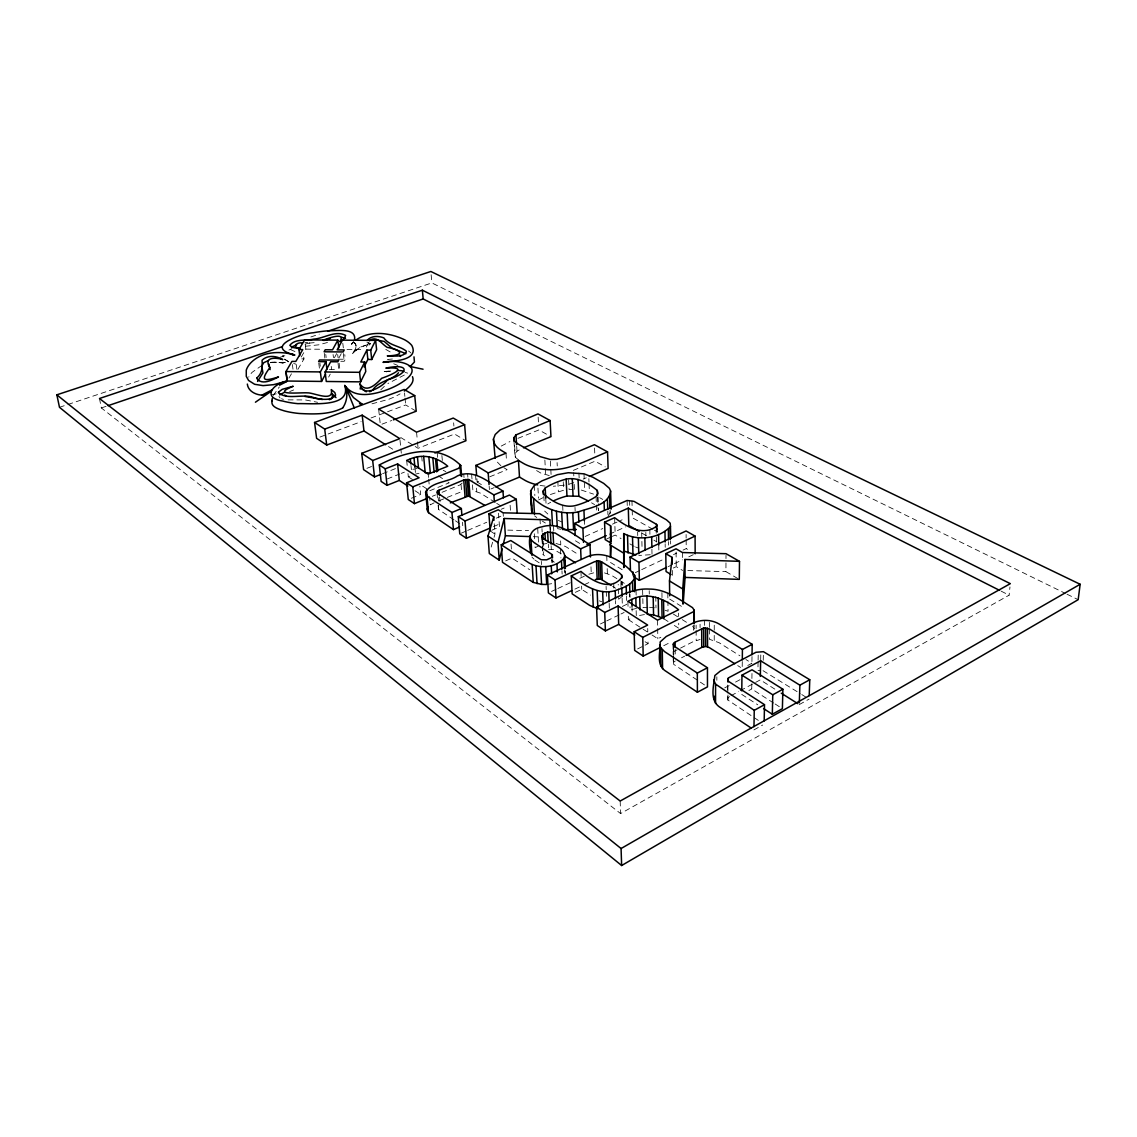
<?xml version="1.0" encoding="UTF-8"?>
<svg xmlns="http://www.w3.org/2000/svg" width="1137" height="1137" viewBox="0 0 1137 1137"><rect width="100%" height="100%" fill="white"/><g stroke="black" fill="none" stroke-linecap="round" stroke-linejoin="round"><path stroke-width="0.75" stroke-dasharray="5 3.75" d="M283.07 356.762L282.914 355.298M709.36 629.074L709.36 639.25L718.982 642.647L739.931 655.779M709.36 627.382L709.36 620.603M714.235 640.387L714.249 631.902M714.249 630.211L714.263 621.726M716.85 680.281L716.85 676.799M737.814 578.534L725.918 571.627L725.989 560.214M725.989 558.58L726.017 555.325M758.308 720.389L727.851 700.008L727.467 691.779M727.481 690.031L727.552 679.528M727.851 700.008L728.007 692.362M727.907 691.253L727.978 680.736M742.276 661.535L742.191 668.442L737.714 665.6M751.927 661.563L752.012 656.39M773.629 703.036L751.742 688.979L751.884 680.253M751.912 678.505L751.983 673.275M283.085 356.919L283.113 355.611M758.081 661.876L757.924 670.517L760.482 670.304M758.109 660.142L758.223 653.235M760.681 659.929L760.838 651.288M763.24 660.313L763.41 651.672M99.473 398.504L101.335 407.941L620.589 813.566L1009.116 595.177L1009.969 586.962M491.198 547.039L493.557 538.938M494.041 537.318L494.979 534.077L494.225 523.731M353.522 342.081C358.326 344.568 355.639 350.651 352.626 353.408L359.747 347.552L370.548 343.545M607.982 516.312L611.209 510.84M694.309 625.421L693.712 630.154L693.698 625.094M727.424 698.786L729.457 696.512M704.499 684.929L673.616 664.278L673.786 656.888M340.773 361.268L344.227 361.296L345.307 359.264L344.767 354.602M273.264 395.449L279.332 386.95M328.65 377.072L330.227 374.116M338.997 357.814L341.256 353.621M334.406 357.771L336.68 353.579M297.922 369.34L303.963 358.908L303.366 354.247M288.94 378.109L291.498 373.718M305.242 344.511L305.839 349.13L300.154 358.866L303.963 358.908M544.467 555.822L543.031 554.472L543.799 551.672M518.699 460.101L515.331 457.173L514.805 454.132L517.008 451.176L520.661 449.143M462.176 483.069L459.916 484.959L442.051 492.293M351.56 344.056L353.38 341.768M353.266 342.152L351.575 344.255L353.664 342.152M368.701 342.663L366.199 347.282L370.676 343.772M404.36 375.039L387.873 383.553M380.753 389.849L385.614 385.13M621.314 597.209L618.67 599.199L618.201 584.375M673.843 662.018L675.307 660.995M753.93 729.911L762.657 725.036M799.254 704.585L809.075 699.113M748.885 690.529L751.742 688.979M731.006 695.688L738.709 691.523M740.244 690.699L760.269 679.883L775.263 689.392M724.71 687.871L729.357 685.398M735.54 682.086L740.187 679.599M538.711 545.817L535.143 547.721L534.831 542.491M747.748 665.486L751.898 663.283L745.915 659.531M434.163 502.81L430.312 504.842L429.53 496.443M501.246 446.074L509.916 441.568M681.532 657.797L684.645 656.191M672.763 652.069L679.002 648.886M680.551 648.09L693.016 641.737L700.122 639.463M262.007 365.332L252.087 372.353A60.972 25.739 -6.8 0 0 248.69 377.143M538.625 499.91L543.045 497.679M663.738 645.702L670.048 642.504M637.63 648.914L643.585 645.93M645.077 645.176L648.047 643.684L647.934 638.61M651.956 634.943L657.84 638.767L660.839 637.26M288.912 350.068L291.939 348.59M628.306 616.325L628.406 619.651L632.314 617.746M600.435 623.957L605.182 621.655M606.76 620.887L619.395 614.762M620.973 613.994L624.128 612.459M622.365 606.447L626.714 604.344L626.473 596.086M673.331 568.031L676.245 566.638L682.598 570.419M668.073 566.695L672.848 564.421M674.44 563.654L682.413 559.859M688.78 556.832L693.57 554.558M635.327 572.636L640.103 570.39M641.694 569.637L663.951 559.12M673.502 554.614L676.671 553.122M683.039 550.109L686.222 548.617L689.193 550.336M575.336 592.363L581.732 589.364L590.558 595.092M574.867 589.137L582.727 585.456M584.304 584.716L592.178 581.035M551.53 591.453L556.235 589.264M557.812 588.525L570.376 582.698M579.785 578.321L584.503 576.132M606.618 538.981L610.896 537.034M612.331 536.38L615.188 535.086L621.058 538.597M609.446 534.191L625.563 526.886M585.114 536.465L602.823 528.506M612.473 524.157L622.138 519.822M505.652 560.896L511.991 558.082L529.629 569.694M493.486 526.602L499.868 523.859M491.738 530.283L499.498 526.928L498.532 513.213M461.338 533.139L466.099 531.093M467.691 530.41L486.75 522.253M496.272 518.174L504.217 514.777M583.182 479.118L586.308 477.782M550.393 494.524L563.654 490.218L563.241 481.818M501.133 509.305L504.146 508.026M573.332 470.377L595.063 461.196L605.211 466.852M490.985 488.953L494.154 487.631M439.081 500.777L445.633 498.077M447.267 497.395L461.636 491.681L460.954 483.339M432.316 496.3L435.556 494.965M476.886 478.691L477.142 482.003L480.297 480.709M489.763 476.801L507.102 469.652L503.464 467.478M289.679 391.583L293.673 389.948M411.367 498.248L420.676 494.453L419.866 486.11M429.758 490.743L449.2 482.813L445.121 480.212M517.96 438.342L538.881 429.928L550.948 436.651M407.984 473.532L408.311 476.829L411.935 475.38M387.319 478.933L399.741 473.987M401.304 473.362L404.402 472.139M382.657 473.674L395.719 468.515M366.881 468.33L373.462 465.758M415.19 446.486L418.089 448.291L454.558 434.021L465.9 440.758M588.838 574.213L594.85 572.508M381.961 424.172L391.753 420.477M319.909 437.077L326.504 434.618M328.152 433.993L361.154 421.642M371.06 417.947L385.912 412.39M387.561 411.765L405.71 404.971L416.227 411.224M280.1 357.274L287.192 354.929M101.335 407.941L106.366 406.236M310.856 336.978L319.241 334.136M59.479 407.302L66.216 405.042M67.907 404.488L431.847 282.928L1065.44 593.443M569.026 484.191L575.35 482.145M327.47 342.493L318.772 344.824L305.441 346.245M636.493 608.366L630.125 610.029L630.04 606.703M305.114 344.099L309.832 342.933M415.588 474.101L419.027 473.276M412.859 469.339L417.094 468.373M546.897 543.415L542.846 544.296L542.647 540.8M272.326 394.539L276.263 393.843M390.744 371.017L386.239 371.785L389.55 371.685M371.984 403.806L388.683 399.329A61.341 26.236 -6.1 0 0 400.096 393.857M271.771 362.163L287.533 362.547M270.293 362.717L276.22 361.992L283.241 363.215L279.858 361.495M546.712 584.475L552.198 583.594M650.321 554.728L638.795 555.439M270.72 362.447L287.164 362.319M564.364 485.158L553.349 486.266M314.153 342.635L306.194 343.431M548.588 549.526L553.904 549.583L562.09 554.33M644.452 614.563L636.294 616.069L636.123 609.404M392.407 359.008L387.66 359.463L390.702 359.647M388.698 371.131L384.192 371.486L389.195 371.287M389.835 371.245L384.207 371.685L389.835 371.458M304.929 342.706L307.686 342.507M573.076 489.407L569.068 489.521L568.514 477.753M647.919 607.357L643.03 607.471L642.604 589.236M305.839 349.13L323.263 349.258M346.984 349.443L364.408 349.585M338.243 359.207L345.307 359.264M329.403 369.454L336.381 369.525M288.116 399.869L305.185 399.926L317.607 402.313M507.784 530.112L528.563 530.624M687.8 570.561L725.918 571.627M533.324 536.678L540.302 536.906M649.554 607.314L654.372 607.755M581.334 490.061L593.557 494.126M556.007 543.458L565.402 546.414L578.804 554.813M557.357 528.606L560.811 529.273M604.486 572.892L611.592 575.365L624.952 583.736M495.235 502.44L480.368 493.117L472.921 490.687L472.125 480.681M536.55 470.562L541.013 473.177L551.161 476.105M366.967 342.564L370.392 343.388L359.69 347.396L352.598 353.223L355.682 348.633L356.123 345.278M294.952 351.546L290.603 349.627M405.156 372.41L407.657 373.135M293.659 363.485L295.876 364.138M281.479 398.76L283.454 399.371M665.131 610.256L668.059 611.28L667.916 601.302M390.133 351.901L382.856 347.737M635.526 546.968L638.028 547.906M393.7 363.783L397.907 365.474M599.384 600.833L601.729 601.786M558.366 520.448L562.218 522.068M763.041 670.688L800.32 693.627M1067.032 594.225L1078.174 599.682M1001.2 591.183L1009.116 595.177M443.203 470.292L445.846 471.642M288.713 361.836L284.719 359.434M288.471 361.552L284.534 359.093M599.682 497.679L602.752 499.456M652.865 529.273L632.414 517.79L632.186 509.191M654.4 530.169L657.47 531.945M591.538 502.81L594.594 504.601M642.064 533.21L646.498 535.811M653.874 540.132L656.831 541.866M629.884 543.87L634.29 546.513M575.45 540.8L582.272 545.021M610.498 562.474L623.815 570.717M669.721 599.114L682.925 607.272M542.363 521.158L545.376 523.02M477.142 482.003L483.95 486.224M400.665 437.447L413.74 445.576M496.713 503.364L501.175 506.164M673.36 614.065L680.765 618.713M682.257 619.637L686.691 622.422M801.784 694.536L807.611 698.189M438.313 475.906L443.757 479.359M612.616 586.337L615.558 588.213M663.837 618.784L668.314 621.626M674.298 625.421L678.775 628.249L678.718 623.204M388.499 446.543L392.819 449.3M551.516 560.342L554.33 562.161M775.093 703.974L782.384 708.664M408.311 476.829L414.039 480.539M422.609 486.11L428.322 489.82M628.406 619.651L641.652 628.249M643.13 629.216L650.492 633.991M490.189 530.965L494.979 534.077M535.001 560.086L542.022 564.648M741.75 694.394L757.754 704.798M414.977 490.715L420.676 494.453M645.105 641.751L648.047 643.684M453.99 519.851L438.498 509.39L438.64 502.668M455.454 520.817L462.773 525.635L462.489 522.224M353.309 342.123L355.583 344.127L356.179 347.14M534.589 515.885L536.763 517.534M500.891 465.715L496.329 461.039M544.651 511.082L547.835 514.009M692.618 626.132L694.323 628.789M532.045 557.258L534.02 559.134M280.057 398.021L278.949 396.415M597.906 507.486L598.616 510.556L598.36 503.719M565.075 570.817L565.615 573.389L565.444 570.163M292.38 364.522L293.005 369.227M296.231 364.565L296.856 369.255M319.909 363.087L320.293 366.228M318.772 363.2L319.568 369.482M324.272 353.337L324.855 358.013M331.251 366.455L331.62 369.596M325.779 354.431L326.163 357.544M333.084 354.502L333.454 357.615M339.124 363.271L339.864 369.553M337.689 354.531L338.059 357.643M338.044 363.385L338.783 369.667M342.791 343.246L343.331 347.879M343.317 353.493L344.227 361.296M378.635 409.05L380.142 423.049M399.997 440.246L401.304 453.18M406.676 460.386L407.33 466.966M415.104 469.183L415.431 472.466M404.516 392.905L404.857 396.344M405.028 398.078L405.71 404.971M410.969 465.516L411.438 469.652M416.554 432.188L417.322 440.246M417.478 441.852L418.089 448.291M421.685 456.207L422.154 461.11M428.208 474.101L428.521 477.426M428.677 479.089L429.289 485.755M438.171 497.622L438.484 500.991M436.978 492.506L437.589 499.257M438.115 505.183L438.498 509.39M437.162 452.427L437.603 457.344M439.578 496.855L440.033 501.914M441.895 455.525L442.336 460.457M431.136 274.756L431.847 282.928M670.418 540.7L670.702 543.998M453.635 422.85L453.89 426.034M463.768 474.243L464.038 477.568M471.599 474.001L471.997 479.004M467.605 473.859L467.875 477.199M475.508 474.783L475.891 479.8M476.531 488.157L476.801 491.497M489.166 486.266L489.407 489.606M503.122 512.83L503.364 516.269M511.053 544.054L511.408 549.313M510.129 505.254L510.456 510.357M506.008 453.18L506.548 461.423M514.606 445.747L515.331 457.173M513.981 441.099L514.805 454.132M516.695 446.301L517.008 451.176M534.305 533.765L534.731 540.743M540.004 518.842L540.288 524.015M537.957 488.086L538.526 498.219M541.297 561.38L541.482 564.606M537.702 528.392L538.512 542.335M534.262 485.471L534.859 495.618M538.156 417.123L538.426 421.926M543.202 541.169L543.5 546.428M541.965 528.62L542.15 532.102M542.136 538.696L542.434 543.955M542.534 545.703L543.031 554.472M542.022 539.037L542.321 544.296M542.42 546.044L542.818 553.051M550.223 526.843L550.407 530.311M551.132 545.746L551.317 549.242M549.839 525.664L550.123 530.894M551.616 559.248L551.786 562.474M544.865 460.002L545.675 474.925M545.746 498.205L546.13 504.999A58.939 30.116 -2.1 0 1 550.692 502.284M548.304 544.282L548.489 547.778M543.813 495.76L544.097 500.863M550.379 461.153L551.075 474.442M553.506 525.749L553.79 530.965M552.71 559.418L552.781 562.772M557.841 481.377L558.352 491.468M560.612 540.885L560.783 544.381M561.962 570.817L562.133 574.057M560.484 548.986L560.925 557.841M562.673 505.411L562.914 510.57M564.506 569.651L564.677 572.892M557.087 462.631L557.258 465.957M580.936 571.399L581.22 577.937M581.59 586.095L581.732 589.364M573.659 472.566L573.815 475.92M574.199 484.319L574.412 489.365M574.995 507.429L575.151 510.868M584.375 520.888L584.517 524.342M578.918 472.935L579.145 477.981M590.984 566.823L591.254 573.304M583.992 473.845L584.688 490.672M588.852 478.649L588.98 482.017M589.051 483.708L589.392 492.136M598.105 496.897L598.289 502.014M597.522 497.253L597.707 502.369M594.566 448.021L594.807 454.601M596.072 496.485L596.328 503.336M596.399 505.041L596.584 510.172M606.092 586.351L606.206 589.648M606.263 591.297L606.561 599.54M607.812 511.153L607.925 514.592M609.162 603.235L609.333 608.196M606.746 555.652L606.973 562.133M607.201 568.614L607.371 573.474M615.543 600.563L615.657 603.875M613.738 583.153L613.895 588.099M620.177 801.031L620.589 813.566M610.057 510.172L610.171 513.597M620.859 582.4L621.015 587.346M614.634 517.69L615.188 535.086M622.138 581.988L622.237 585.271M621.797 581.561L621.896 584.844M622.124 598.176L622.323 604.799M629.912 594.054L629.997 597.366M627.112 500.493L627.254 505.652M629.671 593.443L629.756 596.754M627.88 601.302L628.121 609.645M636.024 590.131L636.151 595.106M631.959 500.578L632.144 507.472M629.585 500.294L629.713 505.453M632.001 606.078L632.172 612.744M637.644 532.088L637.729 535.612M641.694 532.67L642.05 548.489M649.213 590.743L649.284 594.054M645.83 532.358L645.901 535.882M647.72 628.448L647.792 631.831M651.899 549.171L652.013 554.472M649.824 529.316L649.923 534.589M658.749 544.993L658.849 550.28M657.484 528.662L657.541 532.173M657.058 524.697L657.186 531.704M656.575 527.852L656.646 531.349M656.163 528.179L656.419 542.221M657.513 620.177L657.641 626.942M657.669 628.633L657.84 638.767M655.765 596.3L655.978 607.911M661.933 592.619L662.004 597.593M668.542 541.61L668.599 545.135M667.803 592.974L667.888 599.625M665.159 543.77L665.216 547.295M675.165 649.014L675.25 655.864M673.701 650.037L673.758 655.168M673.388 645.418L673.488 653.988M673.516 655.708L673.616 664.278M672.322 570.433L672.379 575.322M673.047 644.281L673.175 654.557M673.203 656.276L673.289 663.127M678.618 613.127L678.647 616.481M676.089 552.056L676.245 566.638M682.442 552.539L682.498 559.049M686.108 534.504L686.137 538.028M686.151 539.791L686.222 548.617M696.114 625.194L696.128 628.59M696.128 630.282L696.185 640.444M700.065 624.213L700.079 627.61M704.542 620.361L704.556 625.449M408.524 351.006A60.375 25.412 -6.1 0 1 410.869 352.911M545.092 486.082A40.236 19.386 -2.9 0 1 539.08 485.201"/><path stroke-width="1.5" d="M751.031 727.964L719.081 706.674C709.531 699.71 713.78 685.469 714.846 675.534L720.147 671.185L755.977 652.283L763.41 651.672L809.771 679.741L809.203 695.588M715.543 703.419L715.585 684.133L713.723 680.011M728.078 681.859L728.092 678.363L729.599 677.268L760.625 660.768L799.879 685.185L799.311 702.822M739.491 561.351L739.292 579.387L685.085 577.411L684.943 559.461L739.491 561.351L726.017 553.691L682.442 552.539L676.046 548.816L665.785 553.648L666.055 571.513L671.114 574.569M741.779 690.898L741.964 675.165L752.04 669.792L782.896 689.235L782.384 708.664L772.321 714.263L763.581 708.578M742.305 659.815L742.418 649.454L709.346 628.889L703.689 627.937L675.08 642.163L673.047 644.281L674.639 646.527L707.456 667.76L707.47 686.89L697.407 692.234L664.889 670.56C655.807 664.321 660.711 651.117 660.128 641.993L666.254 636.478L692.902 623.09C701.117 619.338 711.151 619.381 719.039 623.957L752.197 644.338L752.04 654.67M753.987 726.642L754.243 710.327L715.585 684.133M760.34 676.416L760.625 660.768M623.886 567.462L623.716 533.566C638.425 541.184 659.19 538.625 670.475 526.445L670.19 523.176L666.438 519.808L634.005 501.36L627.112 500.493L574.668 523.39L575.223 535.584M764.178 720.957L764.505 704.67L729.4 681.958L727.978 680.736L728.092 678.363M623.716 567.477L623.716 533.566M772.321 714.263L772.762 694.792L741.964 675.165M610.683 557.244L611.066 546.755M610.313 557.173L610.612 525.777L604.571 522.196L605.182 539.62L611.194 543.259M360.258 389.081L360.33 387.632L366.285 391.824M530.51 493.486L532.486 513.242L531.519 510.485L530.666 490.772L534.262 485.471L542.107 480.809L557.5 474.655L568.287 472.722L583.992 473.845L592.903 477.242L603.69 483.381L609.404 488.313L610.583 491.013L611.152 509.134M683.181 603.761L685.085 577.411M682.896 603.946L682.754 588.994L684.943 559.461M400.537 356.506L399.769 355.185M634.659 591.752L634.645 575.322C624.554 562.005 604.188 549.242 586.891 556.874L547.394 574.938L548.389 592.903L555.979 597.963L571.712 590.6M669.679 595.802L669.48 580.936L672.152 557.4L665.785 553.648M1080.15 584.276L1078.174 599.682L621.641 865.513L59.479 407.302L56.85 394.823L430.852 271.487L1080.15 584.276L621.072 848.529L621.641 865.513M261.88 365.915L263.741 362.703L268.474 360.514M271.786 401.262L272.24 398.433M713.695 699.269L714.434 696.256M550.137 525.109L549.853 519.907L539.705 513.668L503.122 512.83L498.29 509.774L488.91 513.768L493.728 516.838L488 536.067L489.308 553.52L499.228 560.143L502.113 548.759M503.336 543.884L505.397 535.754L504.203 518.486L549.853 519.907M499.228 560.143L497.978 542.605L504.203 518.486M530.993 544.722L530.922 553.662C528.549 541.681 527.341 529.188 541.866 526.872C560.1 521.016 575.535 536.323 590.004 544.609L590.501 556.974M564.435 568.045L563.952 558.338L564.734 555.623C562.573 545.177 548.19 544.268 542.036 536.934L542.804 534.177L547.636 532.045L555.24 533.068L580.637 548.858L581.092 559.475M354.559 339.721C356.521 327.484 336.723 330.981 329.36 330.696A60.332 24.9 -6.4 0 0 313.215 332.771C301.277 333.383 262.704 347.226 294.654 354.915C279.986 350.807 261.922 351.248 250.708 362.916A61.171 25.511 -6.8 0 0 246.274 370.207L246.274 376.347L248.577 380.454L254.645 384.292L263.073 385.628L273.534 384.676L287.235 381.037L321.558 381.435L325.552 374.073M268.872 364.025L270.123 369.639M495.149 458.296L493.458 439.095L495.192 434.519L500.138 429.9L537.986 413.911L550.109 420.534L550.948 436.651L523.489 447.807M531.476 496.201C543.145 508.751 561.408 515.473 578.435 511.863C589.606 507.699 609.119 505.311 610.583 491.013M272.326 400.281C269.64 406.989 279.773 409.391 284.321 410.883A61.725 26.435 -6.6 0 0 299.244 413.484C313.769 414.223 329.46 414.778 342.749 407.97M428.095 506.946L427.228 509.006L428.507 512.673L453.436 529.615L459.661 526.957M427.455 510.954L425.636 492.15C431.733 481.519 447.992 482.486 457.358 475.962C474.3 468.231 489.578 482.983 502.98 491.085L503.449 497.864M257.573 381.449L262.931 372.879L261.936 366.896M693.684 623.417L694.238 610.256L692.518 607.641C679.215 599.341 665.671 588.923 649.17 589.08C629.898 587.928 613.397 599.696 596.57 607.115L597.28 625.492L605.396 630.907L618.684 624.412L634.83 635.014M326.959 369.553L325.992 361.694L318.587 361.637L319.511 359.96L338.755 360.131L337.845 361.808L330.668 361.737L325.111 371.97L326.276 381.478L360.614 381.861L365.759 371.515L364.721 362.049L360.799 362.007L366.867 350.097L370.719 350.139L375.636 340.389L342.422 340.162L337.149 349.869L344.227 349.926L343.147 351.944L324.088 351.788L325.21 349.77L332.53 349.826L337.86 340.134L304.659 339.906L298.946 349.571L299.756 355.767M364.11 366.967L367.876 359.463L371.728 359.505L376.617 349.684L375.636 340.389M360.614 381.861L359.548 372.311L364.721 362.049M321.558 381.435L320.364 371.913L325.992 361.694M547.394 574.938L555.027 579.941L594.623 561.692L598.275 560.882L601.629 561.905L619.438 572.977L621.612 574.995L621.996 577.056C610.924 592.334 591.652 580.765 580.936 571.399L571.286 575.862C583.75 585.171 598.815 595.376 615.216 590.629C622.138 587.971 630.737 585.782 634.318 578.577M342.848 407.7C347.226 401.262 348.192 392.421 344.753 385.386C354.417 399.286 374.343 394.44 387.674 389.55A61.54 26.009 -6.1 0 0 400.395 383.354C427.64 366.768 401.134 358.823 383.212 362.149C392.293 361.31 419.624 360.685 411.821 345.477A60.559 25.199 -6 0 0 404.701 339.821C389.906 332.644 370.534 330.071 356.265 339.835M543.159 491.013L545.192 488.043A59.28 29.761 -2.2 0 1 566.155 479.132C577.752 476.758 588.653 483.396 597.266 490.431L597.977 493.472L596.072 496.485A57.575 28.155 -3 0 1 574.91 505.709C563.213 508.182 552.198 501.403 543.713 494.055L543.159 491.013L543.358 494.41M513.981 441.099L513.768 437.844L515.971 434.917L550.109 420.534M331.72 398.518L332.516 395.96L331.706 393.303L336.012 397.637M494.353 501.701L493.87 494.908L468.7 479.501L463.711 479.999L437.56 490.871L436.978 492.506L437.816 493.316L461.352 508.537L461.92 515.374M367.038 340.546C370.96 335.685 378.479 335.671 383.823 337.902C389.181 345.733 399.513 345.634 406.207 351.049L406.35 352.072C402.413 357.885 393.274 355.568 387.291 355.853C405.085 355.497 402.242 350.196 387.163 347.353C381.762 344.17 376.631 334.974 369.397 340.745M529.856 536.152L530.979 539.72L533.964 542.505L552.34 554.7L551.53 557.627L546.655 559.845L541.198 559.759L510.811 540.544L501.246 544.737L529.231 563.057C540.018 568.983 555.581 567.733 563.952 558.338M404.331 391.057C408.368 387.674 415.005 382.7 412.504 376.688M279.659 394.894L284.364 392.379M693.613 611.621L642.76 637.36L634.176 631.731L647.649 625.066L618.102 606.021L604.728 612.459L596.57 607.115M372.538 390.446C377.967 380.753 393.345 380.042 398.476 372.765M410.755 365.943L414.422 362.007L413.996 356.847M255.427 402.214L271.118 391.327M291.427 347.126L296.672 344.824M279.617 385.201L287.263 381.236L285.941 371.572L291.953 361.395L295.819 361.424L302.755 349.599L298.946 349.571M331.265 398.916L329.318 399.727M271.771 390.005L262.292 394.965L265.447 395.079M754.243 710.327L764.505 704.67M799.879 685.185L809.771 679.741M772.762 694.792L782.896 689.235M659.687 644.778L660.512 647.408L664.591 651.643L697.322 673.061L707.456 667.76M742.418 649.454L752.197 644.338M686.194 655.395L701.756 647.394L705.665 646.441L709.346 647.621L734.729 663.71M634.176 631.731L634.659 650.407L643.201 656.092L660.569 647.294L660.839 666.268M631.817 599.412L627.88 601.302L657.513 620.177L678.576 609.759C665.841 599.497 647.749 591.084 631.817 599.412L632.001 606.078M633.508 576.715L639.378 580.339L666.481 567.448M630.438 570.021L630.083 557.031L638.951 562.403L695.077 536.095L695.162 553.804M630.083 557.031L686.08 530.979L695.077 536.095M586.863 544.41L606.22 535.641M580.637 548.858L590.004 544.609M574.668 523.39L582.897 528.392L628.32 508.125L656.518 524.342L657.229 525.735C643.229 536.948 626.572 526.701 614.634 517.69L604.571 522.196M517.164 512.901L516.283 499.257L509.447 495.064L458.296 516.624L459.746 533.822L466.426 538.27L490.303 527.98M589.421 476.446L608.11 468.458L607.556 451.872L594.438 444.723L564.791 457.06L556.931 459.305L550.294 459.49L540.089 456.619L517.662 443.728L514.294 440.843L513.768 437.844M458.296 516.624L465.005 521.016L516.283 499.257M607.556 451.872C587.744 459.774 567.889 471.599 545.732 469.496A40.449 19.144 -2.9 0 1 523.517 463.455L518.458 460.485L488.185 472.907L475.863 465.417L476.63 475.365M425.636 492.15L425.863 494.069L428.507 497.139L451.957 512.474L461.352 508.537M493.87 494.908L502.98 491.085M495.746 486.963L519.495 477.071L524.527 480.07A40.236 19.386 -2.9 0 0 537.659 484.916M450.323 502.881L468.515 496.03L484.717 505.311M461.636 476.446L460.755 465.474C437.759 442.478 404.545 451.801 379.303 464.934L385.258 468.828L397.609 463.953L419.07 477.782L406.591 482.799L408.268 499.513L414.451 503.634L427.441 498.29M475.863 465.417L506.008 453.18C500.479 450.11 493.515 446.301 493.458 439.095M406.591 482.799L412.788 486.849L458.538 468.359L460.755 465.474M379.303 464.934L381.108 481.406L387.021 485.343L399.314 480.425L407.856 486.039M393.374 419.866L416.227 411.224L414.735 395.605L404.175 389.451L314.565 422.467L324.713 429.104L362.191 415.161L399.84 438.64L361.722 453.322L363.584 469.624L374.499 476.9L381.023 474.314M434.888 453.023L465.9 440.758L464.621 424.698L453.237 418.061L416.554 432.188L378.635 409.05L414.735 395.605M410.315 458.95L406.676 460.386L428.208 474.101L447.765 466.241C437.603 457.344 423.021 453.279 410.315 458.95L410.798 463.882M371.159 391.171L369.624 391.711M361.722 453.322L372.68 460.499L464.621 424.698M320.364 371.913L285.941 371.572L287.235 381.037C272.752 383.652 261.567 397.865 282.971 401.105A61.924 26.208 -6.6 0 0 297.937 403.663C310.202 403.081 351.774 408.226 344.781 385.585L353.465 397.58L361.836 403.905M284.278 382.402L287.235 381.037M314.565 422.467L316.612 438.313L326.717 445.05L363.968 430.966L385.614 444.723M595.319 579.572L600.677 579.046L611.137 585.399M108.043 405.667L282.36 346.629M327.627 331.293L423.163 298.946L999.608 590.373M422.381 290.191L99.473 398.504L620.177 801.031L1010.31 583.665L422.381 290.191L423.163 298.946M323.747 340.517L330.028 338.627M322.993 340.19C326.646 338.997 346.614 330.981 339.821 341.697L344.156 338.698L345.648 335.415C335.6 329.957 324.187 338.485 313.784 339.096C306.279 341.001 295.009 338.385 289.821 345.335L292.38 347.396L300.225 348.832M302.172 342.962C297.269 341.967 291.285 346.87 299.301 348.249M563.909 529.714L576.374 529.515M553.449 500.891A58.939 30.116 -2.1 0 1 566.965 496.002L578.818 496.286L588.483 501.019M388.428 361.95L383.24 362.333L388.413 362.12M325.111 371.97L359.548 372.311M501.246 544.737L502.483 562.303L533.239 582.386L541.596 584.404L546.712 584.475L545.703 566.596M397.524 370.42L401.731 370.747A7.177 3.07 -5.5 0 1 403.962 371.586M377.186 340.034L384.192 341.441L391.895 348.021L405.937 353.721M505.397 535.754L529.842 536.565M304.83 396.401L322.425 399.528M661.762 599.455L662.075 617.817L653.548 614.918L647.308 614.278L646.925 595.959M359.491 403.777L362.277 404.132M262.121 395.15C255.654 394.823 248.122 391.213 247.326 384.064M341.583 337.22L345.506 338.343M624.227 551.147L635.881 554.97M409.32 366.341L423.063 369.212M290.774 354.175L294.682 355.114L291.015 354.005M571.286 575.862L572.138 593.869L589.748 605.424L597.877 608.807M286.041 396.202L284.762 395.036M639.122 531.476L628.789 525.422L628.32 508.125M609.901 544.779L623.289 552.909M669.48 580.936L682.754 588.994M565.061 556.22L575.464 562.801M781.261 693.186L797.762 703.632M488 536.067L497.978 542.605M56.85 394.823L621.072 848.529M609.972 505.354L611.137 508.083M346.145 387.831L354.403 408.226M324.713 429.104L326.717 445.05M337.86 340.134L338.769 347.851M362.191 415.161L363.968 430.966M372.68 460.499L374.499 476.9M366.867 350.097L367.876 359.463M370.719 350.139L371.728 359.505M385.258 468.828L387.021 485.343M397.609 463.953L399.314 480.425M413.982 457.685L414.948 467.534M412.788 486.849L414.451 503.634M417.435 456.875L418.544 468.359M423.646 456.264L425.195 472.679L430.326 473.12L428.82 456.69M426.503 490.118L426.986 495.163M426.915 495.775L428.507 512.673M437.56 490.871L437.873 494.24M432.799 457.671L434.149 472.466M436.835 459.433L437.859 470.96M438.981 490.118L439.436 495.178M435.514 458.737L436.693 471.912M451.957 512.474L453.436 529.615M465.005 521.016L466.426 538.27M459.86 464.564L460.741 475.792M467.165 479.274L468.515 496.03M465.502 479.444L466.852 496.187M463.711 479.999L465.076 496.755M468.7 479.501L470.036 496.258M488.91 513.768L490.189 530.965M493.728 516.838L493.984 520.291M488.185 472.907L489.038 484.604M518.458 460.485L519.495 477.071M515.971 434.917L516.596 444.681M530.979 539.72L531.945 555.51M532.159 564.563L533.239 582.386M533.58 498.816L534.489 514.18M535.996 565.785L537.048 583.636M530.666 490.772L531.576 506.05M540.558 566.539L541.596 584.404M544.936 532.926L545.319 539.919M542.804 534.177L543.102 539.421M541.823 535.541L542.022 539.037M550.379 531.761L551.033 543.998M551.232 565.729L551.672 573.858M545.192 488.043L545.746 498.205M547.636 532.045L548.205 542.534M556.931 563.767L557.357 571.883M552.98 532.088L553.634 544.339M551.672 509.802L552.483 525.294M555.027 579.941L555.979 597.963M552.34 554.7L552.511 557.926M561.479 561.095L561.891 569.196M556.462 511.352L557.258 526.872M564.734 555.623L565.373 568.543M564.549 560.171L564.904 567.264M561.692 512.346L562.545 529.615M566.155 479.132L566.965 496.002M567.164 512.773L567.988 530.041M572.266 478.634L573.02 495.505M572.778 512.602L573.56 529.885M578.435 511.863L578.889 522.224M583.949 510.527L584.375 520.888M582.897 528.392L583.494 542.377M578.079 479.388L578.818 496.286M597.167 590.615L597.806 607.158M592.548 589.094L593.272 607.272M597.266 490.431L597.451 495.547M600.009 561.166L600.677 579.046M598.275 560.882L598.943 578.761M596.47 561.067L597.152 578.932M604.728 612.459L605.396 630.907M601.629 561.905L602.283 579.799M602.653 591.538L603.136 604.785M607.4 499.143L607.755 509.447M608.764 591.638L609.105 601.572M604.074 501.687L604.372 510.286M615.216 590.629L615.487 598.901M610.612 525.777L611.123 541.51M609.603 496.457L610 508.452M618.102 606.021L618.684 624.412M626.189 586.166L626.43 594.438M621.612 574.995L621.697 578.278M621.825 588.255L622.067 596.527M629.642 584.148L629.855 592.405M627.539 535.385L628.022 552.994M635.825 597.749L636.038 606.078M634.645 575.322L635.014 590.117M632.513 536.877L632.968 554.515M632.982 571.925L633.067 575.208M632.499 581.575L632.755 591.467M638.383 537.773L638.767 553.676M638.951 562.403L639.378 580.339M639.705 596.698L640.032 610.015M642.76 637.36L643.201 656.092M644.85 537.844L645.12 550.209M653.192 596.598L653.548 614.918M651.672 536.806L651.871 547.409M658.579 534.404L658.749 544.993M658.238 597.963L658.55 616.311M656.518 524.342L656.575 527.852M663.539 600.407L663.837 618.784M662.274 649.739L662.587 668.641M668.371 529.302L668.513 539.848M664.974 531.448L665.131 542.008M675.08 642.163L675.151 647.308M673.616 643.187L673.658 646.612M672.152 557.4L672.237 563.924M670.475 526.445L670.631 538.739M670.261 528.435L670.389 538.938M697.322 673.061L697.407 692.234M694.238 610.256L694.309 623.73M703.689 627.937L703.732 646.64M701.714 628.676L701.756 647.394M707.541 628.05L707.541 646.768M705.636 627.723L705.665 646.441M257.047 377.811L257.033 378.792C262.15 385.486 272.624 379.857 278.494 376.944C264.509 381.222 259.52 381.606 269.853 367.606C263.002 356.705 276.22 357.373 282.743 359.619C276.675 355.796 267.522 354.787 262.078 360.23C262.306 366.626 262.633 372.723 257.047 377.811M359.917 383.936C361.95 398.433 382.501 387.262 387.49 379.857C409.846 373.22 409.903 362.874 385.855 368.132C409.007 366.626 393.558 374.172 381.677 378.294C376.432 383.794 366.611 393.942 359.917 383.936M278.522 392.123L278.451 392.862C288.428 400.608 303.636 392.777 315.191 398.192C321.615 399.385 331.123 401.091 335.628 395.136L334.846 392.592L331.251 389.593C334.221 402.683 313.599 392.578 307.686 392.876C301.106 392.265 269.625 395.903 293.19 386.267L282.203 389.337L278.522 392.123"/></g></svg>
